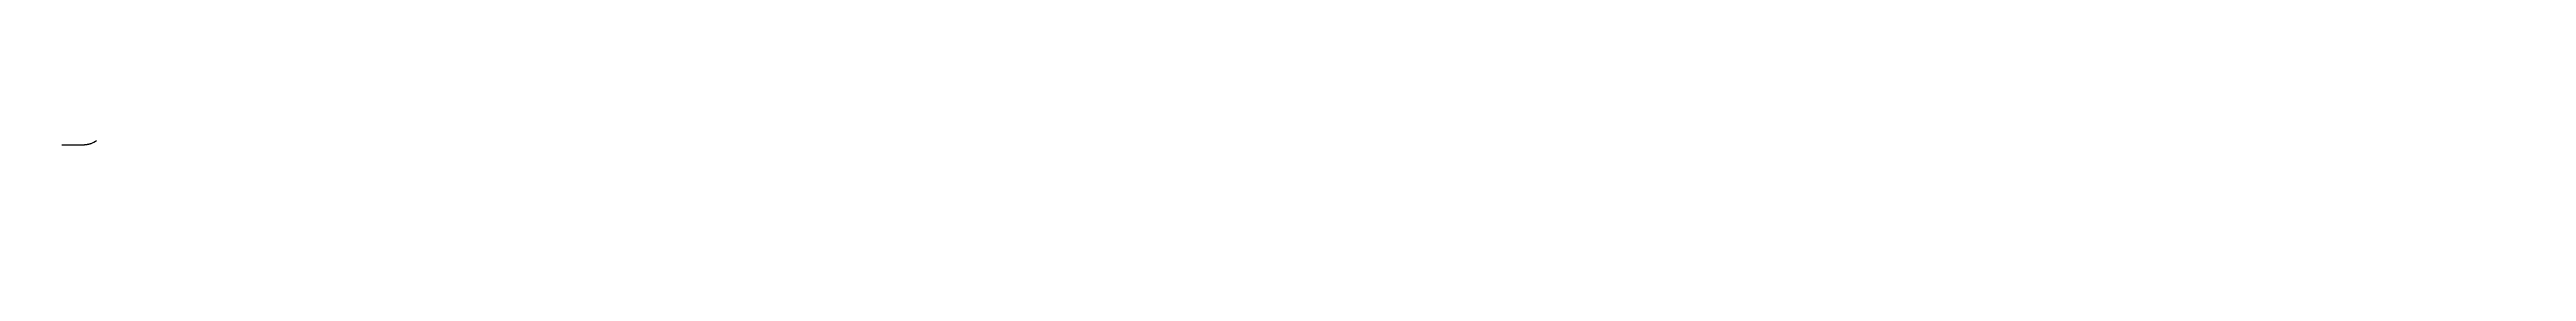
# Model space of a CAD drawing. Header units: metres. Extents: x 0 to 38816, y -502 to 131.
import ezdxf

# ---------------------------------------------------------------- set-up
doc = ezdxf.new("R2010")
doc.units = ezdxf.units.M
doc.layers.add('JBTOB_KO_SPO', color=2, linetype='Continuous')

msp = doc.modelspace()

# ---------------------------------------------------------------- linework, layer by layer
at = {"layer": 'JBTOB_KO_SPO', "flags": 128}
msp.add_lwpolyline([(195, 63), (445, 61, 0.000179), (455, 61, 0.000538), (464, 61, 0.000897), (474, 61, 0.001255), (483, 61, 0.001614), (493, 61, 0.001973), (502, 61, 0.002331), (512, 61, 0.00269), (521, 61, 0.003049), (531, 62, 0.003408), (540, 62, 0.003766), (549, 63, 0.004125), (559, 64, 0.004484), (568, 65, 0.004842), (578, 66, 0.005201), (587, 67, 0.00556), (596, 69, 0.005918), (606, 71, 0.006277), (615, 73, 0.006636), (624, 75, 0.006994), (633, 77, 0.007353), (642, 80, 0.007712), (651, 83, 0.083527), (738, 131)], format="xyb", dxfattribs=at)

doc.saveas('drawing.dxf')
